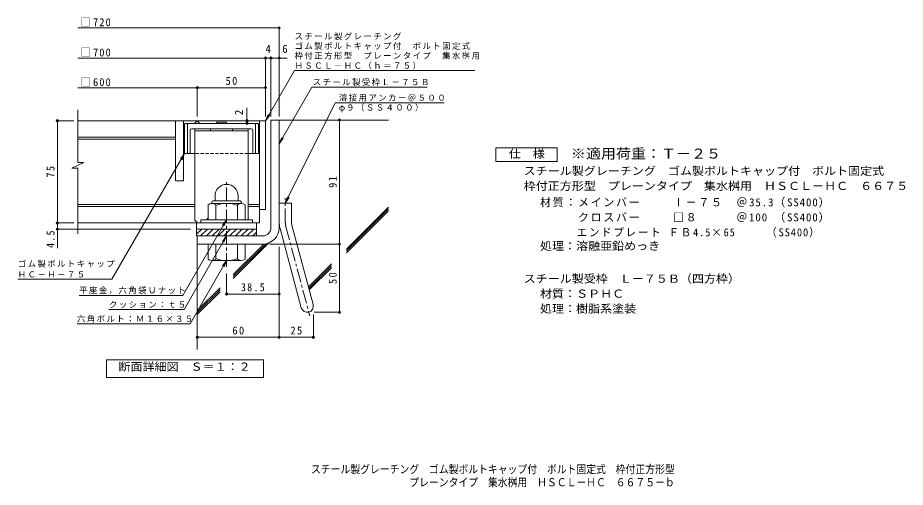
# Model space of a CAD drawing. Units: millimetres on the paper, enlarged 10 times, with parts at other scales. Extents: x -1532 to 1931, y -1938 to 1629.
# Drawn here: x -1320 to 1931, y -1938 to -216 of the extents above; entities that cross this region are included whole.
import ezdxf
from ezdxf.enums import TextEntityAlignment as Align

# ---------------------------------------------------------------- set-up
doc = ezdxf.new("R2010")
doc.units = ezdxf.units.MM
doc.header["$LTSCALE"] = 10
doc.header["$PDMODE"] = 32
doc.header["$PDSIZE"] = 8
for name, pattern in [('CHAIN1', [8, 5, -1, 1, -1]), ('CHAIN2', [12, 9, -1, 1, -1]), ('DASHED1', [1.8, 1.2, -0.6])]:
    doc.linetypes.add(name, pattern=pattern)
for name, color, linetype, lineweight in [('D-1', 2, 'Continuous', 9), ('D-2', 3, 'Continuous', 9), ('D-4', 7, 'Continuous', 9), ('D-5', 7, 'Continuous', 9), ('D-6', 6, 'Continuous', 9), ('D-7', 6, 'Continuous', 9), ('D-8', 4, 'Continuous', 9)]:
    doc.layers.add(name, color=color, linetype=linetype, lineweight=lineweight)
doc.layers.add('F-F_F-Fﾚｲﾔ', color=2, linetype='Continuous')
doc.styles.add('ＭＳ ゴシック', font='')
doc.styles.get('ＭＳ ゴシック').set_extended_font_data('MS Gothic')

msp = doc.modelspace()

# ---------------------------------------------------------------- linework, layer by layer
at = {"layer": 'D-1'}
for p, q in [((-392.2, -591.09), (-362.2, -591.09)), ((-392.2, -986.09), (-392.2, -591.09)), ((-362.2, -986.09), (-362.2, -591.09)), ((-597.2, -869.59), (-597.2, -887.09)), ((-512.2, -869.54), (-512.2, -887.09)), ((-622.2, -957.09), (-622.2, -902.28)), ((-609.7, -896.09), (-609.7, -897.09)), ((-500.95, -897.09), (-608.45, -897.09)), ((-600.7, -887.09), (-508.7, -887.09)), ((-594.7, -957.09), (-594.7, -902.28)), ((-514.7, -957.09), (-514.7, -902.28)), ((-499.7, -896.09), (-499.7, -897.09)), ((-487.2, -957.09), (-487.2, -902.28)), ((-362.2, -896.09), (-317.2, -896.09)), ((-317.2, -965.17), (-317.2, -896.09)), ((-459.7, -957.09), (-649.7, -957.09)), ((-649.7, -968.59), (-649.7, -957.09)), ((-459.7, -968.59), (-459.7, -957.09)), ((-664.7, -991.09), (-444.7, -991.09)), ((-664.7, -1016.09), (-664.7, -991.09)), ((-664.7, -1009.77), (-646.01, -991.09)), ((-649.8, -1016.09), (-624.8, -991.09)), ((-628.59, -1016.09), (-603.59, -991.09)), ((-607.38, -1016.09), (-582.38, -991.09)), ((-586.16, -1016.09), (-561.16, -991.09)), ((-564.95, -1016.09), (-539.95, -991.09)), ((-543.74, -1016.09), (-518.74, -991.09)), ((-522.52, -1016.09), (-497.52, -991.09)), ((-501.31, -1016.09), (-476.31, -991.09)), ((-480.1, -1016.09), (-455.1, -991.09)), ((-458.88, -1016.09), (-444.7, -1001.9)), ((-444.7, -1016.09), (-444.7, -991.09)), ((-359.13, -988.46), (-281.17, -1279.41)), ((-315.66, -976.81), (-237.7, -1267.77)), ((-422.2, -1016.09), (-664.7, -1016.09)), ((-662.2, -1016.09), (-662.2, -1046.09)), ((-422.2, -1046.09), (-662.2, -1046.09)), ((-622.2, -1046.09), (-622.2, -1100.9)), ((-594.7, -1046.09), (-594.7, -1100.9)), ((-514.7, -1046.09), (-514.7, -1100.9)), ((-487.2, -1046.09), (-487.2, -1100.9)), ((-500.95, -1106.09), (-608.45, -1106.09))]:
    msp.add_line(p, q, dxfattribs=at)
at = {"layer": 'D-1', "linetype": 'CHAIN1'}
for p, q in [((-554.7, -1128.95), (-554.7, -810.58)), ((-339.7, -965.17), (-339.7, -877.07)), ((-337.4, -982.64), (-250.09, -1308.47))]:
    msp.add_line(p, q, dxfattribs=at)
at = {"layer": 'D-1'}
for centre, radius, start, end in [((-554.7, -869.59), 42.5, 90, 180), ((-554.65, -869.54), 42.45, 0, 90), ((-608.45, -917.89), 20.8, 48.6201, 131.38164), ((-600.7, -896.09), 9, 90, 180), ((-554.7, -1017.09), 120, 70.52881, 109.47119), ((-500.95, -917.89), 20.8, 48.61835, 131.37988), ((-508.7, -896.09), 9, 0, 90), ((-272.2, -965.17), 90, 180, 195), ((-272.2, -965.17), 45, 180, 195.00002), ((-422.2, -986.09), 30, 270, 0), ((-422.2, -986.09), 60, 270, 0), ((-608.45, -1085.29), 20.8, 228.61835, 311.37988), ((-554.7, -986.09), 120, 250.52881, 289.47119), ((-500.95, -1085.29), 20.8, 228.6201, 311.38164), ((-259.44, -1273.59), 22.5, 195.00014, 14.99991)]:
    msp.add_arc(centre, radius, start, end, dxfattribs=at)
at = {"layer": 'D-1', "linetype": 'CHAIN2'}
msp.add_arc((-272.2, -965.17), 67.5, 180, 194.99995, dxfattribs=at)
at = {"layer": 'D-2'}
for p, q in [((-1099.87, -747.44), (-1099.87, -553.59)), ((-412.2, -593.59), (-1099.87, -593.59)), ((-742.2, -593.59), (-742.2, -813.59)), ((-712.2, -593.59), (-712.2, -813.59)), ((-434.7, -593.59), (-434.7, -968.59)), ((-412.2, -593.59), (-412.2, -918.59)), ((-742.2, -653.59), (-1099.87, -653.59)), ((-742.2, -661.09), (-1099.87, -661.09)), ((-708.45, -653.59), (-712.2, -653.59)), ((-708.45, -661.09), (-712.2, -661.09)), ((-434.7, -653.59), (-438.45, -653.59)), ((-434.7, -661.09), (-438.45, -661.09)), ((-1121.98, -768.14), (-1077.39, -747.44)), ((-1077.39, -747.44), (-1099.87, -747.44)), ((-1121.98, -768.14), (-1099.87, -768.14)), ((-1099.87, -1008.59), (-1099.87, -768.14)), ((-712.2, -813.59), (-742.2, -813.59)), ((-670.95, -901.09), (-1099.87, -901.09)), ((-670.95, -908.59), (-1099.87, -908.59)), ((-434.7, -901.09), (-475.95, -901.09)), ((-434.7, -908.59), (-475.95, -908.59)), ((-412.2, -918.59), (-434.7, -918.59)), ((-434.7, -968.59), (-1099.87, -968.59)), ((-664.7, -991.09), (-664.7, -968.59)), ((-444.7, -991.09), (-444.7, -968.59)), ((-664.7, -991.09), (-444.7, -991.09))]:
    msp.add_line(p, q, dxfattribs=at)
msp.add_lwpolyline([(-672.2, -603.59), (-662.2, -593.59), (-652.2, -603.59)], dxfattribs=at)
at = {"layer": 'D-4'}
for p, q in [((-1099.87, -253.22), (-362.2, -253.22)), ((-362.2, -578.13), (-362.2, -250.22)), ((-1099.87, -363.92), (-332.83, -363.92)), ((-412.2, -578.13), (-412.2, -360.92)), ((-392.2, -578.13), (-392.2, -360.92)), ((-1099.87, -472.67), (-412.2, -472.67)), ((-662.2, -578.13), (-662.2, -469.67)), ((-480.35, -593.59), (-480.35, -546.44)), ((-1114.58, -593.59), (-1177.58, -593.59)), ((-1174.58, -1061.36), (-1174.58, -593.59)), ((-480.35, -603.59), (-480.35, -593.59)), ((-141.15, -1296.09), (-141.15, -591.09)), ((-1114.58, -968.59), (-1177.58, -968.59)), ((-687.2, -991.09), (-1177.58, -991.09)), ((-397.2, -1046.09), (-138.15, -1046.09)), ((-362.2, -1056.53), (-362.2, -1390.67)), ((-554.7, -1153.62), (-554.7, -1232.27)), ((-554.7, -1229.27), (-362.2, -1229.27)), ((-234.44, -1296.09), (-138.15, -1296.09)), ((-236.94, -1304.41), (-236.94, -1390.67)), ((-662.2, -1387.67), (-236.94, -1387.67))]:
    msp.add_line(p, q, dxfattribs=at)
at = {"layer": 'D-4', "color": 2}
for points in [[(431.24, -743.59), (431.24, -693.59), (656.24, -693.59), (656.24, -743.59)], [(-994.19, -1535.24), (-994.19, -1470.24), (-419.19, -1470.24), (-419.19, -1535.24)]]:
    msp.add_lwpolyline(points, close=True, dxfattribs=at)
at = {"layer": 'D-4'}
for p in [(-362.2, -253.22), (-412.2, -363.92), (-392.2, -363.92), (-362.2, -363.92), (-662.2, -472.67), (-412.2, -472.67), (-1174.58, -593.59), (-480.35, -593.59), (-480.35, -603.59), (-141.15, -591.09), (-1174.58, -968.59), (-1174.58, -991.09), (-141.15, -1046.09), (-554.7, -1229.27), (-362.2, -1229.27), (-141.15, -1296.09), (-662.2, -1387.67), (-362.2, -1387.67), (-236.94, -1387.67)]:
    msp.add_point(p, dxfattribs=at)
at = {"layer": 'D-5'}
for p, q in [((-412.2, -593.59), (-305.77, -409.25)), ((-305.77, -409.25), (354.23, -409.25)), ((-362.2, -678.01), (-242.48, -470.66)), ((-242.48, -470.66), (180.33, -470.66)), ((-157.1, -527.82), (242.41, -527.82)), ((-412.2, -593.59), (-402.63, -570.49)), ((-412.2, -593.59), (-396.98, -573.76)), ((-362.2, -678.01), (-352.63, -654.91)), ((-362.2, -678.01), (-346.98, -658.18)), ((-708.45, -713.59), (-974.63, -1174.63)), ((-708.45, -713.59), (-723.67, -733.42)), ((-708.45, -713.59), (-718.01, -736.69)), ((-339.7, -896.09), (-325.76, -875.33)), ((-554.7, -957.09), (-714.7, -1234.23)), ((-554.7, -957.09), (-569.92, -976.92)), ((-554.7, -957.09), (-564.27, -980.19)), ((-554.7, -1016.09), (-710.56, -1286.05)), ((-554.7, -1016.09), (-569.92, -1035.92)), ((-554.7, -1016.09), (-564.27, -1039.19)), ((-554.7, -1106.09), (-688.7, -1338.19)), ((-554.7, -1106.09), (-569.92, -1125.92)), ((-554.7, -1106.09), (-564.26, -1129.19)), ((-1319.63, -1174.63), (-974.63, -1174.63)), ((-1094.7, -1234.23), (-714.7, -1234.23)), ((-985.56, -1286.05), (-710.56, -1286.05)), ((-1101.84, -1338.19), (-688.7, -1338.19))]:
    msp.add_line(p, q, dxfattribs=at)
msp.add_lwpolyline([(-157.1, -527.82), (-339.7, -896.09), (-331.61, -872.43)], dxfattribs=at)
at = {"layer": 'D-6'}
for p, q in [((-362.2, -591.09), (37.8, -591.09)), ((-116.14, -1064.11), (37.8, -910.17)), ((-116.14, -1071.18), (37.8, -917.23)), ((-116.14, -1078.25), (37.8, -924.31)), ((-662.2, -1046.09), (-662.2, -1432.24)), ((-530.35, -1172.06), (-400.21, -1041.92)), ((-530.35, -1164.99), (-410.25, -1044.89)), ((-530.35, -1157.92), (-418.4, -1045.97)), ((-255.05, -1203.02), (-170.51, -1118.47)), ((-253.56, -1208.59), (-170.51, -1125.54)), ((-252.06, -1214.17), (-170.51, -1132.61)), ((-662.2, -1289.76), (-578.78, -1206.35)), ((-662.2, -1296.83), (-578.78, -1213.41)), ((-662.2, -1303.91), (-578.78, -1220.49))]:
    msp.add_line(p, q, dxfattribs=at)
at = {"layer": 'D-7'}
for p, q in [((-708.45, -606.09), (-705.95, -603.59)), ((-708.45, -606.09), (-708.45, -713.59)), ((-440.95, -603.59), (-705.95, -603.59)), ((-698.45, -606.09), (-695.95, -603.59)), ((-698.45, -606.09), (-698.45, -713.59)), ((-591.64, -598.59), (-591.64, -603.59)), ((-555.25, -598.59), (-591.64, -598.59)), ((-555.25, -598.59), (-555.25, -603.59)), ((-448.45, -606.09), (-450.95, -603.59)), ((-448.45, -606.09), (-448.45, -713.59)), ((-438.45, -606.09), (-440.95, -603.59)), ((-438.45, -606.09), (-438.45, -713.59)), ((-688.45, -628.59), (-688.45, -713.59)), ((-463.45, -623.59), (-683.45, -623.59)), ((-458.45, -628.59), (-458.45, -713.59)), ((-670.95, -713.59), (-708.45, -713.59)), ((-438.45, -713.59), (-475.95, -713.59))]:
    msp.add_line(p, q, dxfattribs=at)
at = {"layer": 'D-7', "linetype": 'DASHED1'}
msp.add_line((-475.95, -713.59), (-670.95, -713.59), dxfattribs=at)
at = {"layer": 'D-7'}
for centre, start, end in [((-683.45, -628.59), 90, 180), ((-463.45, -628.59), 0, 90)]:
    msp.add_arc(centre, 5, start, end, dxfattribs=at)
at = {"layer": 'D-8'}
for p, q in [((-475.95, -623.59), (-670.95, -623.59)), ((-670.95, -958.59), (-670.95, -623.59)), ((-475.95, -631.09), (-670.95, -631.09)), ((-613.45, -623.59), (-613.45, -631.09)), ((-533.45, -623.59), (-533.45, -631.09)), ((-475.95, -957.09), (-475.95, -623.59)), ((-670.95, -958.59), (-660.95, -968.59))]:
    msp.add_line(p, q, dxfattribs=at)
msp.add_lwpolyline([(-625.95, -957.09), (-625.95, -953.59), (-622.2, -949.84)], dxfattribs=at)

# ---------------------------------------------------------------- texts
at = {"layer": 'D-4', "color": 2, "style": 'ＭＳ ゴシック'}
for s, p in [('4', (-412.2, -353.92)), ('6', (-350.95, -353.92))]:
    msp.add_text(s, height=29.33, dxfattribs=at).set_placement(p, align=Align.BOTTOM_LEFT)
msp.add_text('2', height=29.33, rotation=90, dxfattribs=at).set_placement((-486.35, -573.39), align=Align.BOTTOM_LEFT)
at = {"layer": 'D-4', "color": 2, "style": 'ＭＳ ゴシック', "width": 1.1}
for s, p in [('仕\u3000様', (478.74, -738.59)), ('処理：溶融亜鉛めっき', (593.04, -1076.51)), ('スチール製受枠\u3000Ｌ－７５Ｂ（四方枠）', (533.33, -1196.51)), ('材質：ＳＰＨＣ', (593.04, -1251.51)), ('処理：樹脂系塗装', (593.04, -1306.51)), ('断面詳細図\u3000Ｓ＝１：２', (-950.76, -1519.27))]:
    msp.add_text(s, height=29.33, dxfattribs=at).set_placement(p, align=Align.BOTTOM_LEFT)
at = {"layer": 'D-4', "color": 2, "char_height": 29.33, "attachment_point": 7, "style": 'ＭＳ ゴシック'}
for s, insert in [('\\T1.21;\\W0.95;□720', (-1089.87, -248.17)), ('\\T1.21;\\W0.95;□700', (-1089.87, -358.87)), ('\\T1.21;\\W0.95;□600', (-1089.87, -467.67)), ('\\T1.27;\\W0.95;50', (-558.45, -462.67)), ('\\T1.16;材質：メインバー\u3000\u3000\\~Ⅰ－７５\u3000＠35.3（SS400）', (593.05, -911.51)), ('\\T1.16;\u3000\u3000\u3000クロスバー\u3000\u3000\\~□８\u3000\u3000\u3000＠100\\~（SS400）', (593.05, -966.51)), ('\\T1.18;\\W0.95;\u3000\u3000\u3000エンドプレート\\~ＦＢ4.5×65\\~\\~\\~\\~\\~（SS400）', (593.05, -1021.51)), ('\\T1.28;\\W0.9;38.5', (-502.2, -1219.27)), ('\\T1.27;\\W0.95;60', (-533.45, -1377.67)), ('\\T1.27;\\W0.95;25', (-320.82, -1377.67))]:
    msp.add_mtext(s, dxfattribs=dict(at, insert=insert))
at = {"layer": 'D-4', "color": 2, "char_height": 29.33, "attachment_point": 7, "rotation": 90, "style": 'ＭＳ ゴシック'}
for s, insert in [('\\T1.27;\\W0.95;75', (-1184.58, -802.34)), ('\\T1.27;\\W0.95;91', (-151.15, -839.84)), ('\\T1.27;\\W0.9;4.5', (-1184.58, -1059.91)), ('\\T1.27;\\W0.95;50', (-151.15, -1192.34))]:
    msp.add_mtext(s, dxfattribs=dict(at, insert=insert))
at = {"layer": 'D-5', "color": 3, "style": 'ＭＳ ゴシック', "width": 1.1}
msp.add_text('※適用荷重：Ｔ－２５', height=36.66, dxfattribs=at).set_placement((706.24, -743.59), align=Align.BOTTOM_LEFT)
at = {"layer": 'D-5', "color": 2, "style": 'ＭＳ ゴシック', "width": 1.1}
for s, p in [('スチール製グレーチング\u3000ゴム製ボルトキャップ付\u3000ボルト固定式', (533.33, -801.51)), ('枠付正方形型\u3000プレーンタイプ\u3000集水桝用\u3000ＨＳＣＬ－ＨＣ\u3000６６７５', (533.33, -856.51))]:
    msp.add_text(s, height=29.33, dxfattribs=at).set_placement(p, align=Align.BOTTOM_LEFT)
at = {"layer": 'D-5', "char_height": 21.99, "attachment_point": 7, "style": 'ＭＳ ゴシック'}
for s, insert in [('\\T1.17;スチール製グレーチング', (-305.77, -297.94)), ('\\T1.17;ゴム製ボルトキャップ付\u3000ボルト固定式', (-305.77, -333.52)), ('\\T1.17;枠付正方形型\u3000プレーンタイプ\u3000集水桝用', (-305.77, -369.09)), ('\\T1.17;ＨＳＣＬ－ＨＣ（ｈ＝７５）', (-305.77, -405.73)), ('\\T1.17;スチール製受枠Ｌ－７５Ｂ', (-239.37, -465.9)), ('\\T1.17;溶接用アンカ－＠５００', (-143.45, -523.16)), ('\\T1.17;φ９（ＳＳ４００）', (-143.45, -562.48)), ('\\T1.17;ゴム製ボルトキャップ', (-1319.63, -1132.13)), ('\\T1.17;ＨＣ－Ｈ－７５', (-1319.63, -1168.59)), ('\\T1.17;平座金，六角袋Ｕナット', (-1094.7, -1229.57)), ('\\T1.17;クッション：ｔ５', (-985.56, -1281.39)), ('\\T1.17;六角ボルト：Ｍ１６×３５', (-1102.77, -1333.53))]:
    msp.add_mtext(s, dxfattribs=dict(at, insert=insert))
at = {"layer": 'F-F_F-Fﾚｲﾔ', "style": 'ＭＳ ゴシック', "width": 0.9}
for s, p in [('スチール製グレーチング\u3000ゴム製ボルトキャップ付\u3000ボルト固定式\u3000枠付正方形型', (-245.68, -1895)), ('プレーンタイプ\u3000集水桝用\u3000ＨＳＣＬ－ＨＣ\u3000６６７５－ｂ', (114.32, -1942.9))]:
    msp.add_text(s, height=29.33, dxfattribs=at).set_placement(p, align=Align.BOTTOM_LEFT)

doc.saveas('drawing.dxf')
